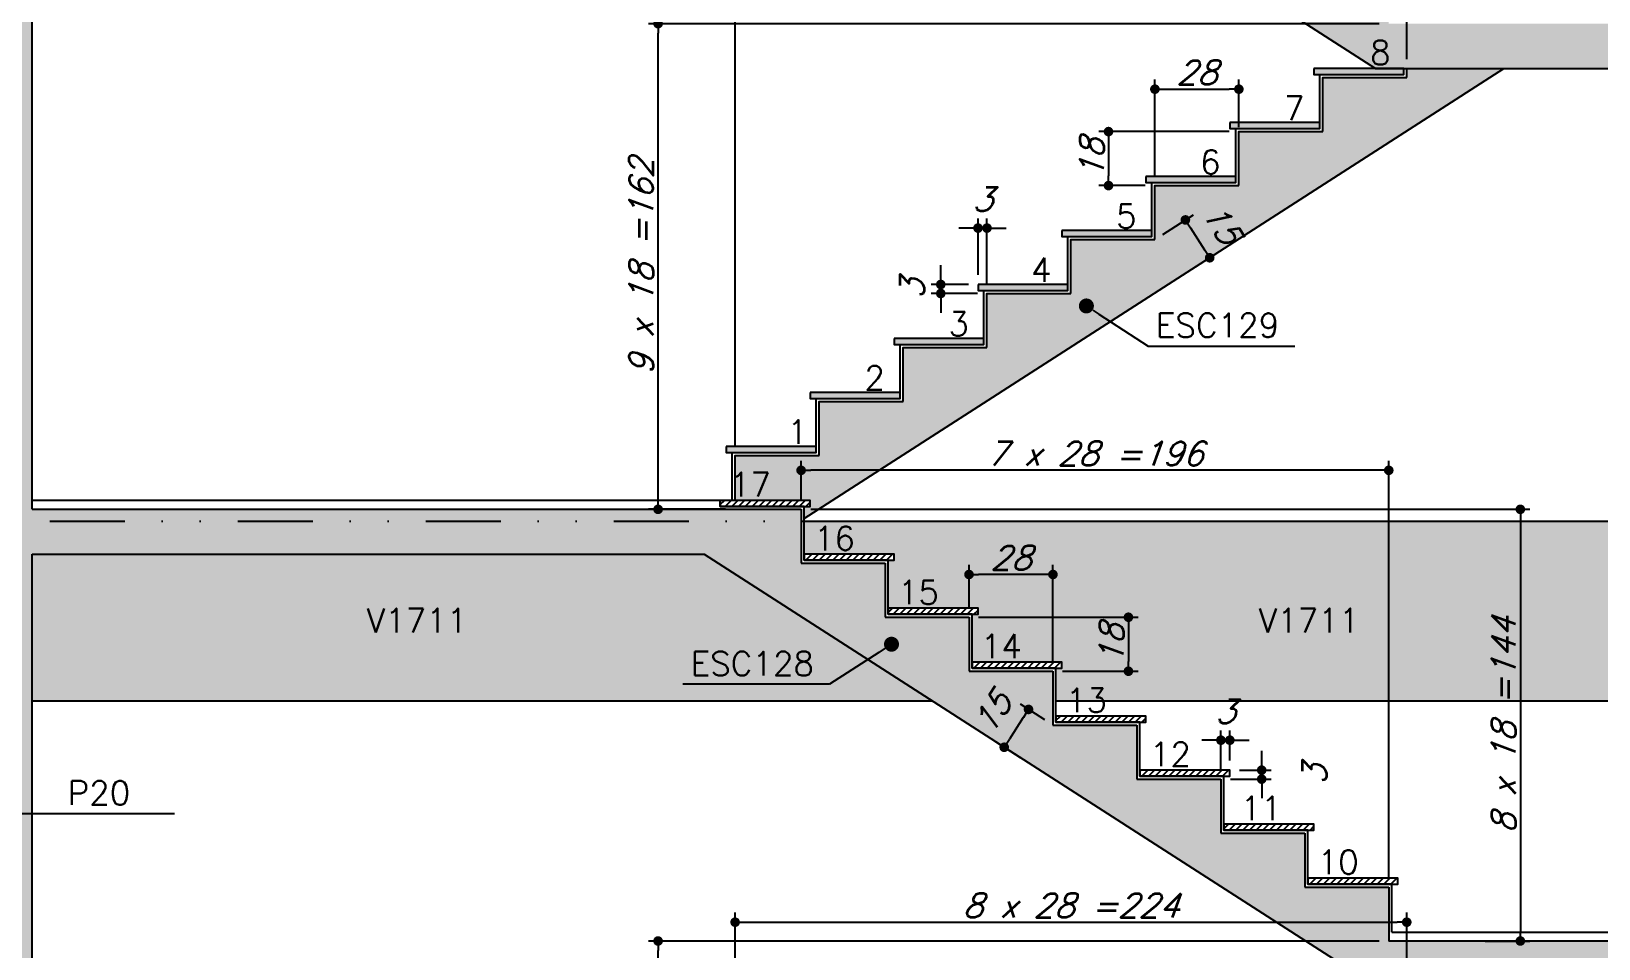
# Model space of a CAD drawing. Header units: millimetres. Extents: x -832 to 3668, y -1574 to 5296.
# Drawn here: x -410 to 112, y 4575 to 4881 of the extents above; entities that cross this region are included whole.
import ezdxf
from ezdxf import colors
from ezdxf.entities.mleader import LeaderData, LeaderLine
from ezdxf.math import Vec2, Vec3

# ---------------------------------------------------------------- set-up
doc = ezdxf.new("R2010")
doc.units = ezdxf.units.MM
doc.header["$LTSCALE"] = 50
doc.linetypes.add('DIVIDE2', pattern=[0.625, 0.25, -0.125, 0, -0.125, 0, -0.125])
for name, color, linetype in [('F-AUX-RED', 1, 'Continuous'), ('F-BOCEL CORTE', 2, 'Continuous'), ('F-BOCEL VISTA', 253, 'Continuous'), ('F-CORTE', 4, 'Continuous'), ('F-COTAS', 106, 'Continuous'), ('F-EIXOS-DET', 1, 'Continuous'), ('F-ESC CORTE', 4, 'Continuous'), ('F-ESC NOME', 2, 'Continuous'), ('F-ESC NUM', 2, 'Continuous'), ('F-ESC SOLIDO CORTE', 71, 'Continuous'), ('F-ESC VISTA', 2, 'Continuous'), ('F-REV_VISTA', 254, 'Continuous'), ('F-REVESTIMENTO', 1, 'Continuous'), ('F-SOLIDO', 71, 'Continuous'), ('F-TEXTO-YELLOW', 2, 'Continuous'), ('F-VISTA', 2, 'Continuous'), ('F-VISTA SÓLIDO', 254, 'Continuous'), ('F-VISTA SÓLIDO ESCADA', 253, 'Continuous')]:
    doc.layers.add(name, color=color, linetype=linetype)
doc.styles.add('5385-ARQ-PB-BAS-PLA-TER-TORRE-A-106-TXT$0$R60-75', font='romans.shx', dxfattribs={"height": 0.1125})
doc.styles.add('CP-TEXT-INCL', font='romans.shx', dxfattribs={"oblique": 20})
doc.styles.add('MCP', font='romans.shx')
doc.styles.add('ROMANS', font='romans.shx')
doc.styles.get("Standard").update_dxf_attribs({"font": 'arial.ttf'})
doc.dimstyles.new('CP-COTAS-50', dxfattribs={"dimscale": 0.64, "dimtxt": 12.5, "dimasz": 5, "dimexe": 5, "dimexo": 5, "dimgap": 2.5, "dimtad": 1, "dimdec": 1, "dimdsep": 46, "dimtxsty": 'CP-TEXT-INCL', "dimblk1": 'DOT', "dimblk2": 'DOT', "dimsah": 1, "dimcen": 9, "dimclrd": 256, "dimclre": 256, "dimclrt": 256, "dimadec": 0, "dimazin": 0, "dimtfac": 1, "dimtdec": 1, "dimtmove": 2, "dimatfit": 3, "dimldrblk": 'DOT', "dimfxl": 5, "dimtolj": 1, "dimarcsym": 0})
pattern_1 = [(0, (0, 0), (0, 6.985), [5.08, -1.905]), (90, (0, 0), (-6.985, 4e-16), [5.08, -1.905])]

# ---------------------------------------------------------------- blocks, each defined once
blk = doc.blocks.new('_DOT')
at = {"color": 0, "linetype": 'ByBlock'}
blk.add_line((-0.5, 0), (-1, 0), dxfattribs=at)
at = {"color": 0, "linetype": 'ByBlock', "const_width": 0.5}
blk.add_lwpolyline([(-0.25, 0, 1), (0.25, 0, 1)], format="xyb", close=True, dxfattribs=at)
blk = doc.blocks.new('BOCEL_VISTA_EST')
at = {"layer": 'F-BOCEL VISTA'}
h = blk.add_hatch(color=254, dxfattribs=at)
h.dxf.hatch_style = 1
h.paths.add_polyline_path([(-209.57, -462.94), (-209.57, -460.94), (-239.57, -460.94), (-239.57, -462.94)])
blk.add_lwpolyline([(-239.57, -460.94), (-239.57, -462.94), (-209.57, -462.94), (-209.57, -460.94), (-239.57, -460.94)], dxfattribs=at)
blk = doc.blocks.new('BOCEL_EST')
at = {"layer": 'F-BOCEL CORTE'}
h = blk.add_hatch(dxfattribs=at)
h.set_pattern_fill('ANSI31', color=2, scale=0.5)
h.paths.add_polyline_path([(13.59, -262.25), (13.59, -260.25), (-16.41, -260.25), (-16.41, -262.25)])
at = {"layer": 'F-BOCEL CORTE', "color": 2}
blk.add_lwpolyline([(-16.41, -260.25), (-16.41, -262.25), (13.59, -262.25), (13.59, -260.25), (-16.41, -260.25)], dxfattribs=at)
blk = doc.blocks.new('*D492')
at = {"layer": 'DEFPOINTS', "color": 0, "transparency": 16777216}
for p in [(-7.57, 4861.21), (-7.57, 4845.34), (-35.57, 4829.06)]:
    blk.add_point(p, dxfattribs=at)
at = {"layer": 'F-COTAS', "lineweight": -2, "transparency": 16777216}
for p, q in [((-35.57, 4832.26), (-35.57, 4864.41)), ((-7.57, 4848.54), (-7.57, 4864.41)), ((-32.37, 4861.21), (-10.77, 4861.21))]:
    blk.add_line(p, q, dxfattribs=at)
at = {"layer": 'F-COTAS', "lineweight": -2, "transparency": 16777216, "xscale": 3.2, "yscale": 3.2, "zscale": 3.2, "rotation": 180}
blk.add_blockref('_DOT', (-35.57, 4861.21), dxfattribs=at)
at = {"layer": 'F-COTAS', "lineweight": -2, "transparency": 16777216, "xscale": 3.2, "yscale": 3.2, "zscale": 3.2}
blk.add_blockref('_DOT', (-7.57, 4861.21), dxfattribs=at)
at = {"layer": 'F-COTAS', "transparency": 16777216, "insert": (-21.57, 4866.81), "char_height": 8, "attachment_point": 5, "style": 'CP-TEXT-INCL'}
blk.add_mtext('\\A1;28', dxfattribs=at)
blk = doc.blocks.new('*D493')
at = {"layer": 'DEFPOINTS', "color": 0, "transparency": 16777216}
for p in [(-7.57, 4847.06), (-51.04, 4829.06), (-35.57, 4829.06)]:
    blk.add_point(p, dxfattribs=at)
at = {"layer": 'F-COTAS', "lineweight": -2, "transparency": 16777216}
for p, q in [((-10.77, 4847.06), (-54.24, 4847.06)), ((-51.04, 4843.86), (-51.04, 4832.26)), ((-38.77, 4829.06), (-54.24, 4829.06))]:
    blk.add_line(p, q, dxfattribs=at)
at = {"layer": 'F-COTAS', "lineweight": -2, "transparency": 16777216, "xscale": 3.2, "yscale": 3.2, "zscale": 3.2}
for p, rotation in [((-51.04, 4847.06), 90), ((-51.04, 4829.06), 270)]:
    blk.add_blockref('_DOT', p, dxfattribs=dict(at, rotation=rotation))
at = {"layer": 'F-COTAS', "transparency": 16777216, "insert": (-56.64, 4838.06), "char_height": 8, "attachment_point": 5, "rotation": 90, "style": 'CP-TEXT-INCL'}
blk.add_mtext('\\A1;18', dxfattribs=at)
blk = doc.blocks.new('*D494')
at = {"layer": 'DEFPOINTS', "color": 0, "transparency": 16777216}
for p in [(-94.57, 4814.88), (-94.57, 4796.06), (-91.57, 4793.06)]:
    blk.add_point(p, dxfattribs=at)
at = {"layer": 'F-COTAS', "lineweight": -2, "transparency": 16777216}
for p, q in [((-97.77, 4814.88), (-100.97, 4814.88)), ((-94.57, 4799.26), (-94.57, 4818.08)), ((-91.57, 4814.88), (-94.57, 4814.88)), ((-91.57, 4796.26), (-91.57, 4818.08)), ((-88.37, 4814.88), (-85.17, 4814.88))]:
    blk.add_line(p, q, dxfattribs=at)
at = {"layer": 'F-COTAS', "lineweight": -2, "transparency": 16777216, "xscale": 3.2, "yscale": 3.2, "zscale": 3.2}
blk.add_blockref('_DOT', (-94.57, 4814.88), dxfattribs=at)
at = {"layer": 'F-COTAS', "lineweight": -2, "transparency": 16777216, "xscale": 3.2, "yscale": 3.2, "zscale": 3.2, "rotation": 180}
blk.add_blockref('_DOT', (-91.57, 4814.88), dxfattribs=at)
at = {"layer": 'F-COTAS', "transparency": 16777216, "insert": (-93.07, 4824.48), "char_height": 8, "attachment_point": 5, "style": 'CP-TEXT-INCL'}
blk.add_mtext('\\A1;3', dxfattribs=at)
blk = doc.blocks.new('*D495')
at = {"layer": 'DEFPOINTS', "color": 0, "transparency": 16777216}
for p in [(-106.98, 4796.06), (-94.57, 4796.06), (-91.57, 4793.06)]:
    blk.add_point(p, dxfattribs=at)
at = {"layer": 'F-COTAS', "lineweight": -2, "transparency": 16777216}
for p, q in [((-106.98, 4799.26), (-106.98, 4802.46)), ((-97.77, 4796.06), (-110.18, 4796.06)), ((-106.98, 4793.06), (-106.98, 4796.06)), ((-94.77, 4793.06), (-110.18, 4793.06)), ((-106.98, 4789.86), (-106.98, 4786.66))]:
    blk.add_line(p, q, dxfattribs=at)
at = {"layer": 'F-COTAS', "lineweight": -2, "transparency": 16777216, "xscale": 3.2, "yscale": 3.2, "zscale": 3.2}
for p, rotation in [((-106.98, 4796.06), 270), ((-106.98, 4793.06), 90)]:
    blk.add_blockref('_DOT', p, dxfattribs=dict(at, rotation=rotation))
at = {"layer": 'F-COTAS', "transparency": 16777216, "insert": (-116.58, 4794.56), "char_height": 8, "attachment_point": 5, "rotation": 90, "style": 'CP-TEXT-INCL'}
blk.add_mtext('\\A1;3', dxfattribs=at)
blk = doc.blocks.new('*D546')
at = {"layer": 'DEFPOINTS', "color": 0, "transparency": 16777216}
for p in [(-97.57, 4699.32), (-97.57, 4685.06), (-69.57, 4667.06)]:
    blk.add_point(p, dxfattribs=at)
at = {"layer": 'F-COTAS', "lineweight": -2, "transparency": 16777216}
for p, q in [((-97.57, 4688.26), (-97.57, 4702.52)), ((-69.57, 4670.26), (-69.57, 4702.52)), ((-72.77, 4699.32), (-94.37, 4699.32))]:
    blk.add_line(p, q, dxfattribs=at)
at = {"layer": 'F-COTAS', "lineweight": -2, "transparency": 16777216, "xscale": 3.2, "yscale": 3.2, "zscale": 3.2, "rotation": 180}
blk.add_blockref('_DOT', (-97.57, 4699.32), dxfattribs=at)
at = {"layer": 'F-COTAS', "lineweight": -2, "transparency": 16777216, "xscale": 3.2, "yscale": 3.2, "zscale": 3.2}
blk.add_blockref('_DOT', (-69.57, 4699.32), dxfattribs=at)
at = {"layer": 'F-COTAS', "transparency": 16777216, "insert": (-83.57, 4704.92), "char_height": 8, "attachment_point": 5, "style": 'CP-TEXT-INCL'}
blk.add_mtext('\\A1;28', dxfattribs=at)
blk = doc.blocks.new('*D547')
at = {"layer": 'DEFPOINTS', "color": 0, "transparency": 16777216}
for p in [(-97.57, 4685.06), (-69.57, 4667.06), (-44.4, 4667.06)]:
    blk.add_point(p, dxfattribs=at)
at = {"layer": 'F-COTAS', "lineweight": -2, "transparency": 16777216}
for p, q in [((-94.37, 4685.06), (-41.2, 4685.06)), ((-44.4, 4681.86), (-44.4, 4670.26)), ((-66.37, 4667.06), (-41.2, 4667.06))]:
    blk.add_line(p, q, dxfattribs=at)
at = {"layer": 'F-COTAS', "lineweight": -2, "transparency": 16777216, "xscale": 3.2, "yscale": 3.2, "zscale": 3.2}
for p, rotation in [((-44.4, 4685.06), 90), ((-44.4, 4667.06), 270)]:
    blk.add_blockref('_DOT', p, dxfattribs=dict(at, rotation=rotation))
at = {"layer": 'F-COTAS', "transparency": 16777216, "insert": (-50, 4676.06), "char_height": 8, "attachment_point": 5, "rotation": 90, "style": 'CP-TEXT-INCL'}
blk.add_mtext('\\A1;18', dxfattribs=at)
blk = doc.blocks.new('*D578')
at = {"layer": 'DEFPOINTS', "color": 0, "transparency": 16777216}
for p in [(48.43, 4583.34), (48.43, 4562.06), (-175.57, 4433.06)]:
    blk.add_point(p, dxfattribs=at)
at = {"layer": 'F-COTAS', "lineweight": -2, "transparency": 16777216}
for p, q in [((-175.57, 4436.26), (-175.57, 4586.54)), ((48.43, 4565.26), (48.43, 4586.54)), ((-172.37, 4583.34), (45.23, 4583.34))]:
    blk.add_line(p, q, dxfattribs=at)
at = {"layer": 'F-COTAS', "lineweight": -2, "transparency": 16777216, "xscale": 3.2, "yscale": 3.2, "zscale": 3.2, "rotation": 180}
blk.add_blockref('_DOT', (-175.57, 4583.34), dxfattribs=at)
at = {"layer": 'F-COTAS', "lineweight": -2, "transparency": 16777216, "xscale": 3.2, "yscale": 3.2, "zscale": 3.2}
blk.add_blockref('_DOT', (48.43, 4583.34), dxfattribs=at)
at = {"layer": 'F-COTAS', "transparency": 16777216, "insert": (-63.57, 4588.94), "char_height": 8, "attachment_point": 5, "style": 'CP-TEXT-INCL'}
blk.add_mtext('\\A1;8 x 28 =224', dxfattribs=at)
blk = doc.blocks.new('*D577')
at = {"layer": 'DEFPOINTS', "color": 0, "transparency": 16777216}
for p in [(-153.57, 4734.07), (-153.57, 4721.06), (42.43, 4595.06)]:
    blk.add_point(p, dxfattribs=at)
at = {"layer": 'F-COTAS', "lineweight": -2, "transparency": 16777216}
for p, q in [((-153.57, 4724.26), (-153.57, 4737.27)), ((42.43, 4598.26), (42.43, 4737.27)), ((39.23, 4734.07), (-150.37, 4734.07))]:
    blk.add_line(p, q, dxfattribs=at)
at = {"layer": 'F-COTAS', "lineweight": -2, "transparency": 16777216, "xscale": 3.2, "yscale": 3.2, "zscale": 3.2, "rotation": 180}
blk.add_blockref('_DOT', (-153.57, 4734.07), dxfattribs=at)
at = {"layer": 'F-COTAS', "lineweight": -2, "transparency": 16777216, "xscale": 3.2, "yscale": 3.2, "zscale": 3.2}
blk.add_blockref('_DOT', (42.43, 4734.07), dxfattribs=at)
at = {"layer": 'F-COTAS', "transparency": 16777216, "insert": (-55.57, 4739.67), "char_height": 8, "attachment_point": 5, "style": 'CP-TEXT-INCL'}
blk.add_mtext('\\A1;7 x 28 =196', dxfattribs=at)
blk = doc.blocks.new('*D580')
at = {"layer": 'DEFPOINTS', "color": 0, "transparency": 16777216}
for p in [(48.43, 4889.34), (48.43, 4868.06), (-175.57, 4739.06)]:
    blk.add_point(p, dxfattribs=at)
at = {"layer": 'F-COTAS', "lineweight": -2, "transparency": 16777216}
for p, q in [((-175.57, 4742.26), (-175.57, 4892.54)), ((-172.37, 4889.34), (45.23, 4889.34)), ((48.43, 4871.26), (48.43, 4892.54))]:
    blk.add_line(p, q, dxfattribs=at)
at = {"layer": 'F-COTAS', "lineweight": -2, "transparency": 16777216, "xscale": 3.2, "yscale": 3.2, "zscale": 3.2, "rotation": 180}
blk.add_blockref('_DOT', (-175.57, 4889.34), dxfattribs=at)
at = {"layer": 'F-COTAS', "lineweight": -2, "transparency": 16777216, "xscale": 3.2, "yscale": 3.2, "zscale": 3.2}
blk.add_blockref('_DOT', (48.43, 4889.34), dxfattribs=at)
at = {"layer": 'F-COTAS', "transparency": 16777216, "insert": (-63.57, 4894.94), "char_height": 8, "attachment_point": 5, "style": 'CP-TEXT-INCL'}
blk.add_mtext('\\A1;8 x 28 =224', dxfattribs=at)
blk = doc.blocks.new('*D583')
at = {"layer": 'DEFPOINTS', "color": 0, "transparency": 16777216}
for p in [(-10.57, 4644.05), (-10.57, 4634.06), (-13.57, 4631.06)]:
    blk.add_point(p, dxfattribs=at)
at = {"layer": 'F-COTAS', "lineweight": -2, "transparency": 16777216}
for p, q in [((-13.57, 4634.26), (-13.57, 4647.25)), ((-10.57, 4637.26), (-10.57, 4647.25)), ((-16.77, 4644.05), (-19.97, 4644.05)), ((-13.57, 4644.05), (-10.57, 4644.05)), ((-7.37, 4644.05), (-4.17, 4644.05))]:
    blk.add_line(p, q, dxfattribs=at)
at = {"layer": 'F-COTAS', "lineweight": -2, "transparency": 16777216, "xscale": 3.2, "yscale": 3.2, "zscale": 3.2}
blk.add_blockref('_DOT', (-13.57, 4644.05), dxfattribs=at)
at = {"layer": 'F-COTAS', "lineweight": -2, "transparency": 16777216, "xscale": 3.2, "yscale": 3.2, "zscale": 3.2, "rotation": 180}
blk.add_blockref('_DOT', (-10.57, 4644.05), dxfattribs=at)
at = {"layer": 'F-COTAS', "transparency": 16777216, "insert": (-12.07, 4653.65), "char_height": 8, "attachment_point": 5, "style": 'CP-TEXT-INCL'}
blk.add_mtext('\\A1;3', dxfattribs=at)
blk = doc.blocks.new('*D584')
at = {"layer": 'DEFPOINTS', "color": 0, "transparency": 16777216}
for p in [(-10.57, 4634.06), (0.04, 4634.06), (-13.57, 4631.06)]:
    blk.add_point(p, dxfattribs=at)
at = {"layer": 'F-COTAS', "lineweight": -2, "transparency": 16777216}
for p, q in [((0.04, 4637.26), (0.04, 4640.46)), ((-7.37, 4634.06), (3.24, 4634.06)), ((0.04, 4631.06), (0.04, 4634.06)), ((-10.37, 4631.06), (3.24, 4631.06)), ((0.04, 4627.86), (0.04, 4624.66))]:
    blk.add_line(p, q, dxfattribs=at)
at = {"layer": 'F-COTAS', "lineweight": -2, "transparency": 16777216, "xscale": 3.2, "yscale": 3.2, "zscale": 3.2}
for p, rotation in [((0.04, 4634.06), 270), ((0.04, 4631.06), 90)]:
    blk.add_blockref('_DOT', p, dxfattribs=dict(at, rotation=rotation))
at = {"layer": 'F-COTAS', "transparency": 16777216, "insert": (17.64, 4632.56), "char_height": 8, "attachment_point": 5, "rotation": 90, "style": 'CP-TEXT-INCL'}
blk.add_mtext('\\A1;3', dxfattribs=at)
blk = doc.blocks.new('*D613')
at = {"layer": 'DEFPOINTS', "color": 0, "transparency": 16777216}
for p in [(-201.27, 4577.06), (42.43, 4577.06), (-175.57, 4415.06)]:
    blk.add_point(p, dxfattribs=at)
at = {"layer": 'F-COTAS', "lineweight": -2, "transparency": 16777216}
for p, q in [((39.23, 4577.06), (-204.47, 4577.06)), ((-201.27, 4418.26), (-201.27, 4573.86)), ((-178.77, 4415.06), (-204.47, 4415.06))]:
    blk.add_line(p, q, dxfattribs=at)
at = {"layer": 'F-COTAS', "lineweight": -2, "transparency": 16777216, "xscale": 3.2, "yscale": 3.2, "zscale": 3.2}
for p, rotation in [((-201.27, 4577.06), 90), ((-201.27, 4415.06), 270)]:
    blk.add_blockref('_DOT', p, dxfattribs=dict(at, rotation=rotation))
at = {"layer": 'F-COTAS', "transparency": 16777216, "insert": (-206.87, 4496.06), "char_height": 8, "attachment_point": 5, "rotation": 90, "style": 'CP-TEXT-INCL'}
blk.add_mtext('\\A1;9 x 18 =162', dxfattribs=at)
blk = doc.blocks.new('*D614')
at = {"layer": 'DEFPOINTS', "color": 0, "transparency": 16777216}
for p in [(-153.57, 4721.06), (71.39, 4577.06), (86.32, 4577.06)]:
    blk.add_point(p, dxfattribs=at)
at = {"layer": 'F-COTAS', "lineweight": -2, "transparency": 16777216}
for p, q in [((-150.37, 4721.06), (89.52, 4721.06)), ((86.32, 4717.86), (86.32, 4580.26)), ((74.59, 4577.06), (89.52, 4577.06))]:
    blk.add_line(p, q, dxfattribs=at)
at = {"layer": 'F-COTAS', "lineweight": -2, "transparency": 16777216, "xscale": 3.2, "yscale": 3.2, "zscale": 3.2}
for p, rotation in [((86.32, 4721.06), 90), ((86.32, 4577.06), 270)]:
    blk.add_blockref('_DOT', p, dxfattribs=dict(at, rotation=rotation))
at = {"layer": 'F-COTAS', "transparency": 16777216, "insert": (80.72, 4649.06), "char_height": 8, "attachment_point": 5, "rotation": 90, "style": 'CP-TEXT-INCL'}
blk.add_mtext('\\A1;8 x 18 =144', dxfattribs=at)
blk = doc.blocks.new('*D615')
at = {"layer": 'DEFPOINTS', "color": 0, "transparency": 16777216}
for p in [(-201.27, 4883.06), (42.43, 4883.06), (-175.57, 4721.06)]:
    blk.add_point(p, dxfattribs=at)
at = {"layer": 'F-COTAS', "lineweight": -2, "transparency": 16777216}
for p, q in [((39.23, 4883.06), (-204.47, 4883.06)), ((-201.27, 4724.26), (-201.27, 4879.86)), ((-178.77, 4721.06), (-204.47, 4721.06))]:
    blk.add_line(p, q, dxfattribs=at)
at = {"layer": 'F-COTAS', "lineweight": -2, "transparency": 16777216, "xscale": 3.2, "yscale": 3.2, "zscale": 3.2}
for p, rotation in [((-201.27, 4883.06), 90), ((-201.27, 4721.06), 270)]:
    blk.add_blockref('_DOT', p, dxfattribs=dict(at, rotation=rotation))
at = {"layer": 'F-COTAS', "transparency": 16777216, "insert": (-206.87, 4802.06), "char_height": 8, "attachment_point": 5, "rotation": 90, "style": 'CP-TEXT-INCL'}
blk.add_mtext('\\A1;9 x 18 =162', dxfattribs=at)
blk = doc.blocks.new('*D659')
at = {"layer": 'DEFPOINTS', "color": 0, "transparency": 16777216}
for p in [(-69.57, 4649.06), (-85.83, 4641.69), (-77.67, 4636.45)]:
    blk.add_point(p, dxfattribs=at)
at = {"layer": 'F-COTAS', "lineweight": -2, "transparency": 16777216}
for p, q in [((-72.26, 4650.79), (-80.42, 4656.04)), ((-79.46, 4651.62), (-84.1, 4644.39)), ((-80.37, 4638.18), (-88.52, 4643.43))]:
    blk.add_line(p, q, dxfattribs=at)
at = {"layer": 'F-COTAS', "lineweight": -2, "transparency": 16777216, "xscale": 3.2, "yscale": 3.2, "zscale": 3.2}
for p, rotation in [((-77.72, 4654.31), 57.26229061808871), ((-85.83, 4641.69), 237.2622906180887)]:
    blk.add_blockref('_DOT', p, dxfattribs=dict(at, rotation=rotation))
at = {"layer": 'F-COTAS', "transparency": 16777216, "insert": (-89.85, 4653.19), "char_height": 8, "attachment_point": 5, "rotation": 57.2623, "style": 'CP-TEXT-INCL'}
blk.add_mtext('\\A1;15', dxfattribs=at)
blk = doc.blocks.new('*D660')
at = {"layer": 'DEFPOINTS', "color": 0, "transparency": 16777216}
for p in [(-35.57, 4811.06), (-17.29, 4804.98), (-27.45, 4798.44)]:
    blk.add_point(p, dxfattribs=at)
at = {"layer": 'F-COTAS', "lineweight": -2, "transparency": 16777216}
for p, q in [((-32.87, 4812.79), (-22.71, 4819.33)), ((-23.67, 4814.91), (-19.02, 4807.67)), ((-24.76, 4800.17), (-14.6, 4806.71))]:
    blk.add_line(p, q, dxfattribs=at)
at = {"layer": 'F-COTAS', "lineweight": -2, "transparency": 16777216, "xscale": 3.2, "yscale": 3.2, "zscale": 3.2}
for p, rotation in [((-25.4, 4817.6), 122.7352262721063), ((-17.29, 4804.98), 302.7352262721063)]:
    blk.add_blockref('_DOT', p, dxfattribs=dict(at, rotation=rotation))
at = {"layer": 'F-COTAS', "transparency": 16777216, "insert": (-13.27, 4816.48), "char_height": 8, "attachment_point": 5, "rotation": 302.7352, "style": 'CP-TEXT-INCL'}
blk.add_mtext('\\A1;15', dxfattribs=at)

msp = doc.modelspace()

# ---------------------------------------------------------------- hatches: boundary and pattern name
h = msp.add_hatch()
h.set_pattern_fill('ANGLE', color=256)
h.set_pattern_definition(pattern_1)
h.paths.add_polyline_path([(14.53, 4867.56), (31.48, 4867.56), (31.48, 4879.56), (14.53, 4879.56)], flags=9)
h = msp.add_hatch()
h.set_pattern_fill('ANGLE', color=256)
h.set_pattern_definition(pattern_1)
h.paths.add_polyline_path([(-1.57, 4849.56), (15.38, 4849.56), (15.38, 4861.56), (-1.57, 4861.56)], flags=9)
h = msp.add_hatch()
h.set_pattern_fill('ANGLE', color=256)
h.set_pattern_definition(pattern_1)
h.paths.add_polyline_path([(-29.57, 4831.56), (-12.62, 4831.56), (-12.62, 4843.56), (-29.57, 4843.56)], flags=9)
h = msp.add_hatch()
h.set_pattern_fill('ANGLE', color=256)
h.set_pattern_definition(pattern_1)
h.paths.add_polyline_path([(-57.57, 4813.56), (-40.62, 4813.56), (-40.62, 4825.56), (-57.57, 4825.56)], flags=9)
h = msp.add_hatch()
h.set_pattern_fill('ANGLE', color=256)
h.set_pattern_definition(pattern_1)
h.paths.add_polyline_path([(-85.95, 4795.56), (-68.62, 4795.56), (-68.62, 4807.56), (-85.95, 4807.56)], flags=9)
h = msp.add_hatch()
h.set_pattern_fill('ANGLE', color=256)
h.set_pattern_definition(pattern_1)
h.paths.add_polyline_path([(-23.56, 4781.86), (30.96, 4781.86), (30.96, 4796.86), (-23.56, 4796.86)], flags=9)
h = msp.add_hatch()
h.set_pattern_fill('ANGLE', color=256)
h.set_pattern_definition(pattern_1)
h.paths.add_polyline_path([(-113.57, 4777.56), (-96.62, 4777.56), (-96.62, 4789.56), (-113.57, 4789.56)], flags=9)
h = msp.add_hatch()
h.set_pattern_fill('ANGLE', color=256)
h.set_pattern_definition(pattern_1)
h.paths.add_polyline_path([(-141.57, 4759.56), (-124.62, 4759.56), (-124.62, 4771.56), (-141.57, 4771.56)], flags=9)
h = msp.add_hatch()
h.set_pattern_fill('ANGLE', color=256)
h.set_pattern_definition(pattern_1)
h.paths.add_polyline_path([(-167.28, 4741.56), (-152.62, 4741.56), (-152.62, 4753.56), (-167.28, 4753.56)], flags=9)
h = msp.add_hatch()
h.set_pattern_fill('ANGLE', color=256)
h.set_pattern_definition(pattern_1)
h.paths.add_polyline_path([(-209.04, 4723.56), (-193.24, 4723.56), (-193.24, 4735.56), (-209.04, 4735.56)], flags=9)
h = msp.add_hatch()
h.set_pattern_fill('ANGLE', color=256)
h.set_pattern_definition(pattern_1)
h.paths.add_polyline_path([(-137.18, 4705.94), (-121.37, 4705.94), (-121.37, 4717.94), (-137.18, 4717.94)], flags=9)
h = msp.add_hatch()
h.set_pattern_fill('ANGLE', color=256)
h.set_pattern_definition(pattern_1)
h.paths.add_polyline_path([(-109.18, 4687.94), (-93.37, 4687.94), (-93.37, 4699.94), (-109.18, 4699.94)], flags=9)
h = msp.add_hatch()
h.set_pattern_fill('ANGLE', color=256)
h.set_pattern_definition(pattern_1)
h.paths.add_polyline_path([(-300.09, 4678.01), (-262.57, 4678.01), (-262.57, 4690.01), (-300.09, 4690.01)], flags=9)
h = msp.add_hatch()
h.set_pattern_fill('ANGLE', color=256)
h.set_pattern_definition(pattern_1)
h.paths.add_polyline_path([(38.14, 4678.01), (75.66, 4678.01), (75.66, 4690.01), (38.14, 4690.01)], flags=9)
h = msp.add_hatch()
h.set_pattern_fill('ANGLE', color=256)
h.set_pattern_definition(pattern_1)
h.paths.add_polyline_path([(-81.56, 4669.94), (-65.37, 4669.94), (-65.37, 4681.94), (-81.56, 4681.94)], flags=9)
h = msp.add_hatch()
h.set_pattern_fill('ANGLE', color=256)
h.set_pattern_definition(pattern_1)
h.paths.add_polyline_path([(-53.18, 4651.94), (-37.37, 4651.94), (-37.37, 4663.94), (-53.18, 4663.94)], flags=9)
h = msp.add_hatch()
h.set_pattern_fill('ANGLE', color=256)
h.set_pattern_definition(pattern_1)
h.paths.add_polyline_path([(-25.18, 4633.94), (-9.37, 4633.94), (-9.37, 4645.94), (-25.18, 4645.94)], flags=9)
h = msp.add_hatch()
h.set_pattern_fill('ANGLE', color=256)
h.set_pattern_definition(pattern_1)
h.paths.add_polyline_path([(-398.68, 4620.47), (-374.11, 4620.47), (-374.11, 4632.47), (-398.68, 4632.47)], flags=9)
h = msp.add_hatch()
h.set_pattern_fill('ANGLE', color=256)
h.set_pattern_definition(pattern_1)
h.paths.add_polyline_path([(-137.14, 4621.02), (-83.09, 4621.02), (-83.09, 4636.02), (-137.14, 4636.02)], flags=9)
h = msp.add_hatch()
h.set_pattern_fill('ANGLE', color=256)
h.set_pattern_definition(pattern_1)
h.paths.add_polyline_path([(5.11, 4615.94), (18.63, 4615.94), (18.63, 4627.94), (5.11, 4627.94)], flags=9)
h = msp.add_hatch()
h.set_pattern_fill('ANGLE', color=256)
h.set_pattern_definition(pattern_1)
h.paths.add_polyline_path([(30.82, 4597.94), (46.63, 4597.94), (46.63, 4609.94), (30.82, 4609.94)], flags=9)
h = msp.add_hatch()
h.set_pattern_fill('ANGLE', color=256)
h.set_pattern_definition(pattern_1)
h.paths.add_polyline_path([(59.56, 4579.94), (76.13, 4579.94), (76.13, 4591.94), (59.56, 4591.94)], flags=9)
at = {"layer": 'F-ESC SOLIDO CORTE'}
h = msp.add_hatch(color=256, dxfattribs=at)
h.dxf.hatch_style = 1
h.paths.add_polyline_path([(-153.57, 5027.06), (-410.07, 5027.06), (-410.07, 5012.06), (-185.95, 5012.06), (38.03, 4868.06), (166.93, 4868.06), (166.93, 4883.06), (42.43, 4883.06), (42.43, 4901.06), (14.43, 4901.06), (14.43, 4919.06), (-13.57, 4919.06), (-13.57, 4937.06), (-41.57, 4937.06), (-41.57, 4955.06), (-69.57, 4955.06), (-69.57, 4973.06), (-97.57, 4973.06), (-97.57, 4991.06), (-125.57, 4991.06), (-125.57, 5009.06), (-153.57, 5009.06)])
h = msp.add_hatch(color=256, dxfattribs=at)
h.dxf.hatch_style = 1
h.paths.add_polyline_path([(-153.57, 4721.06), (-410.07, 4721.06), (-410.07, 4706.06), (-185.95, 4706.06), (38.03, 4562.06), (166.93, 4562.06), (166.93, 4577.06), (42.43, 4577.06), (42.43, 4595.06), (14.43, 4595.06), (14.43, 4613.06), (-13.57, 4613.06), (-13.57, 4631.06), (-41.57, 4631.06), (-41.57, 4649.06), (-69.57, 4649.06), (-69.57, 4667.06), (-97.57, 4667.06), (-97.57, 4685.06), (-125.57, 4685.06), (-125.57, 4703.06), (-153.57, 4703.06)])
at = {"layer": 'F-SOLIDO'}
h = msp.add_hatch(color=256, dxfattribs=at)
h.dxf.hatch_style = 1
h.paths.add_polyline_path([(-410.07, 5143.06), (-429.07, 5143.06), (-429.07, 4319.99), (-410.07, 4319.99)])
at = {"layer": 'F-VISTA SÓLIDO'}
h = msp.add_hatch(color=256, dxfattribs=at)
h.dxf.hatch_style = 1
h.paths.add_polyline_path([(-429.07, 4717.06), (-478.03, 4717.06), (-478.03, 4657.06), (-429.07, 4657.06)])
h.paths.add_polyline_path([(-185.95, 4706.06), (-410.07, 4706.06), (-410.07, 4657.06), (-109.73, 4657.06)])
h.paths.add_polyline_path([(166.93, 4717.06), (-152.57, 4717.06), (-152.57, 4706.06), (-122.57, 4706.06), (-122.57, 4704.06), (-124.57, 4704.06), (-124.57, 4688.06), (-94.57, 4688.06), (-94.57, 4686.06), (-96.57, 4686.06), (-96.57, 4670.06), (-66.57, 4670.06), (-66.57, 4668.06), (-68.57, 4668.06), (-68.57, 4657.06), (166.93, 4657.06)])
h.paths.add_polyline_path([(248.16, 4705.06), (185.93, 4705.06), (185.93, 4657.06), (248.16, 4657.06)])
at = {"layer": 'F-VISTA SÓLIDO ESCADA'}
h = msp.add_hatch(color=256, dxfattribs=at)
h.dxf.hatch_style = 1
h.paths.add_polyline_path([(80.84, 4868.06), (48.43, 4868.06), (48.43, 4865.06), (20.43, 4865.06), (20.43, 4847.06), (-7.57, 4847.06), (-7.57, 4829.06), (-35.57, 4829.06), (-35.57, 4811.06), (-63.57, 4811.06), (-63.57, 4793.06), (-91.57, 4793.06), (-91.57, 4775.06), (-119.57, 4775.06), (-119.57, 4757.06), (-147.57, 4757.06), (-147.57, 4739.06), (-175.57, 4739.06), (-175.57, 4724.06), (-150.57, 4724.06), (-150.57, 4722.06), (-152.57, 4722.06), (-152.57, 4718.02)])

# ---------------------------------------------------------------- linework, layer by layer
at = {"layer": 'F-CORTE'}
for p, q in [((-410.07, 4721.06), (-410.07, 5012.06)), ((-410.07, 4415.06), (-410.07, 4706.06))]:
    msp.add_line(p, q, dxfattribs=at)
at = {"layer": 'F-EIXOS-DET', "color": 252, "linetype": 'DIVIDE2', "ltscale": 2}
msp.add_lwpolyline([(-466.84, 4717.06), (248.16, 4717.06)], dxfattribs=at)
at = {"layer": 'F-ESC CORTE'}
for p, q in [((-153.57, 4721.06), (-153.57, 4703.06)), ((-125.57, 4703.06), (-125.57, 4685.06)), ((-97.57, 4685.06), (-97.57, 4667.06)), ((-69.57, 4667.06), (-69.57, 4649.06)), ((-41.57, 4649.06), (-41.57, 4631.06)), ((-13.57, 4631.06), (-13.57, 4613.06)), ((14.43, 4613.06), (14.43, 4595.06)), ((42.43, 4595.06), (42.43, 4577.06))]:
    msp.add_line(p, q, dxfattribs=at)
for points in [[(-410.07, 5012.06), (-185.95, 5012.06), (38.03, 4868.06), (166.93, 4868.06)], [(-410.07, 4721.06), (-153.57, 4721.06)], [(-410.07, 4706.06), (-185.95, 4706.06), (38.03, 4562.06), (166.93, 4562.06)], [(-153.57, 4703.06), (-125.57, 4703.06)], [(-125.57, 4685.06), (-97.57, 4685.06)], [(-97.57, 4667.06), (-69.57, 4667.06)], [(-69.57, 4649.06), (-41.57, 4649.06)], [(-41.57, 4631.06), (-13.57, 4631.06)], [(-13.57, 4613.06), (14.43, 4613.06)], [(14.43, 4595.06), (42.43, 4595.06)], [(166.93, 4577.06), (42.43, 4577.06)]]:
    msp.add_lwpolyline(points, dxfattribs=at)
at = {"layer": 'F-ESC VISTA'}
for points in [[(-152.57, 4718.02), (80.84, 4868.06)], [(48.43, 4865.06), (48.43, 4868.06)], [(20.43, 4847.06), (20.43, 4865.06), (48.43, 4865.06)], [(-7.57, 4829.06), (-7.57, 4847.06), (20.43, 4847.06)], [(-35.57, 4811.06), (-35.57, 4829.06), (-7.57, 4829.06)], [(-63.57, 4793.06), (-63.57, 4811.06), (-35.57, 4811.06)], [(-91.57, 4775.06), (-91.57, 4793.06), (-63.57, 4793.06)], [(-119.57, 4757.06), (-119.57, 4775.06), (-91.57, 4775.06)], [(-147.57, 4739.06), (-147.57, 4757.06), (-119.57, 4757.06)], [(-175.57, 4724.06), (-175.57, 4724.06), (-175.57, 4739.06), (-147.57, 4739.06)]]:
    msp.add_lwpolyline(points, dxfattribs=at)
at = {"layer": 'F-REV_VISTA'}
for points in [[(47.43, 4866.06), (47.43, 4868.06)], [(19.43, 4848.06), (19.43, 4866.06), (47.43, 4866.06)], [(-8.57, 4830.06), (-8.57, 4848.06), (19.43, 4848.06)], [(-36.57, 4812.06), (-36.57, 4830.06), (-8.57, 4830.06)], [(-64.57, 4794.06), (-64.57, 4812.06), (-36.57, 4812.06)], [(-92.57, 4776.06), (-92.57, 4794.06), (-64.57, 4794.06)], [(-120.57, 4758.06), (-120.57, 4776.06), (-92.57, 4776.06)], [(-148.57, 4740.06), (-148.57, 4758.06), (-120.57, 4758.06)], [(-176.57, 4724.06), (-176.57, 4740.06), (-148.57, 4740.06)]]:
    msp.add_lwpolyline(points, dxfattribs=at)
at = {"layer": 'F-REVESTIMENTO'}
msp.add_line((43.43, 4580.06), (166.93, 4580.06), dxfattribs=at)
for points in [[(-152.57, 4722.06), (-180.57, 4722.06), (-180.57, 4724.06), (-410.07, 4724.06)], [(43.43, 4580.06), (43.43, 4596.06), (15.43, 4596.06), (15.43, 4614.06), (-12.57, 4614.06), (-12.57, 4632.06), (-40.57, 4632.06), (-40.57, 4650.06), (-68.57, 4650.06), (-68.57, 4668.06), (-96.57, 4668.06), (-96.57, 4686.06), (-124.57, 4686.06), (-124.57, 4704.06), (-152.57, 4704.06), (-152.57, 4722.06)]]:
    msp.add_lwpolyline(points, dxfattribs=at)
at = {"layer": 'F-VISTA'}
for p, q in [((-109.73, 4657.06), (-410.07, 4657.06)), ((166.93, 4657.06), (-68.57, 4657.06))]:
    msp.add_line(p, q, dxfattribs=at)
msp.add_lwpolyline([(-152.57, 4717.06), (166.93, 4717.06)], dxfattribs=at)

# ---------------------------------------------------------------- block references
at = {"layer": 'F-BOCEL CORTE'}
for p in [(-164.15, 4984.31), (-136.15, 4966.31), (-108.15, 4948.31), (-80.15, 4930.31), (-52.15, 4912.31), (-24.15, 4894.31), (3.85, 4876.31), (31.85, 4858.31)]:
    msp.add_blockref('BOCEL_EST', p, dxfattribs=at)
at = {"layer": 'F-BOCEL VISTA'}
for p in [(257, 5329), (229, 5311), (201, 5293), (173, 5275), (145, 5257), (117, 5239), (89, 5221), (61, 5203)]:
    msp.add_blockref('BOCEL_VISTA_EST', p, dxfattribs=at)

# ---------------------------------------------------------------- texts
at = {"layer": 'F-ESC NOME', "style": 'ROMANS'}
for s, p in [('ESC129', (-35.25, 4778.45)), ('ESC128', (-190.4, 4665.61))]:
    msp.add_text(s, height=8, dxfattribs=at).set_placement(p)
at = {"layer": 'F-ESC NUM', "style": '5385-ARQ-PB-BAS-PLA-TER-TORRE-A-106-TXT$0$R60-75'}
for s, p in [('8', (36.19, 4869.41)), ('7', (7.51, 4850.9)), ('6', (-20.49, 4832.9)), ('5', (-48.49, 4814.9)), ('4', (-76.87, 4796.9)), ('3', (-104.49, 4778.9)), ('2', (-132.49, 4760.9)), ('1', (-158.2, 4742.9)), ('17', (-177.31, 4725.37)), ('16', (-149.29, 4707.37)), ('15', (-121.29, 4689.37)), ('14', (-93.67, 4671.37)), ('13', (-65.29, 4653.37)), ('12', (-37.29, 4635.37)), ('11', (-7.01, 4617.37)), ('10', (18.71, 4599.37))]:
    msp.add_text(s, height=8, dxfattribs=at).set_placement(p)
at = {"layer": 'F-TEXTO-YELLOW', "style": 'MCP'}
for s, p in [('V1711', (-298.47, 4680.01)), ('V1711', (-0.94, 4680.01)), ('P20', (-398.2, 4622.47))]:
    msp.add_text(s, height=8, dxfattribs=at).set_placement(p)

# ---------------------------------------------------------------- dimensions: what is measured, and where the dimension line sits
at = {"layer": 'F-COTAS'}
for base, p1, p2, text, picture, middle in [((48.43, 4889.34), (-175.57, 4739.06), (48.43, 4868.06), '8 x 28 =<>', '*D580', (-63.57, 4894.94)), ((-153.57, 4734.07), (42.43, 4595.06), (-153.57, 4721.06), '7 x 28 =<>', '*D577', (-55.57, 4739.67)), ((48.43, 4583.34), (-175.57, 4433.06), (48.43, 4562.06), '8 x 28 =<>', '*D578', (-63.57, 4588.94))]:
    dim = msp.add_linear_dim(base=base, p1=p1, p2=p2, text=text, dimstyle='CP-COTAS-50', dxfattribs=at)
    dim.commit()
    dim.dimension.update_dxf_attribs({"geometry": picture, "text_midpoint": middle})
for base, p1, p2, text, picture, middle in [((-201.27, 4883.06), (-175.57, 4721.06), (42.43, 4883.06), '9 x 18 =<>', '*D615', (-206.87, 4802.06)), ((86.32, 4577.06), (-153.57, 4721.06), (71.39, 4577.06), '8 x 18 =<>', '*D614', (80.72, 4649.06)), ((-201.27, 4577.06), (-175.57, 4415.06), (42.43, 4577.06), '9 x 18 =<>', '*D613', (-206.87, 4496.06))]:
    dim = msp.add_linear_dim(base=base, p1=p1, p2=p2, angle=90, text=text, dimstyle='CP-COTAS-50', dxfattribs=at)
    dim.commit()
    dim.dimension.update_dxf_attribs({"geometry": picture, "text_midpoint": middle})
for base, p1, p2, picture, middle in [((-7.57, 4861.21), (-35.57, 4829.06), (-7.57, 4845.34), '*D492', (-21.57, 4866.81)), ((-94.57, 4814.88), (-91.57, 4793.06), (-94.57, 4796.06), '*D494', (-93.07, 4824.48)), ((-97.57, 4699.32), (-69.57, 4667.06), (-97.57, 4685.06), '*D546', (-83.57, 4704.92)), ((-10.57, 4644.05), (-13.57, 4631.06), (-10.57, 4634.06), '*D583', (-12.07, 4653.65))]:
    dim = msp.add_linear_dim(base=base, p1=p1, p2=p2, dimstyle='CP-COTAS-50', dxfattribs=at)
    dim.commit()
    dim.dimension.update_dxf_attribs({"geometry": picture, "text_midpoint": middle})
for base, p1, p2, picture, middle in [((-51.04, 4829.06), (-7.57, 4847.06), (-35.57, 4829.06), '*D493', (-56.64, 4838.06)), ((-106.98, 4796.06), (-91.57, 4793.06), (-94.57, 4796.06), '*D495', (-116.58, 4794.56)), ((-44.4, 4667.06), (-97.57, 4685.06), (-69.57, 4667.06), '*D547', (-50, 4676.06)), ((0.04, 4634.06), (-13.57, 4631.06), (-10.57, 4634.06), '*D584', (17.64, 4632.56))]:
    dim = msp.add_linear_dim(base=base, p1=p1, p2=p2, angle=90, dimstyle='CP-COTAS-50', dxfattribs=at)
    dim.commit()
    dim.dimension.update_dxf_attribs({"geometry": picture, "text_midpoint": middle})
for p1, p2, distance, picture, middle in [((-35.57, 4811.06), (-27.45, 4798.44), 12.09, '*D660', (-13.27, 4816.48)), ((-69.57, 4649.06), (-77.67, 4636.45), -9.7, '*D659', (-89.85, 4653.19))]:
    dim = msp.add_aligned_dim(p1=p1, p2=p2, distance=distance, dimstyle='CP-COTAS-50', dxfattribs=at)
    dim.commit()
    dim.dimension.update_dxf_attribs({"geometry": picture, "text_midpoint": middle})

# ---------------------------------------------------------------- leaders
at = {"layer": 'F-AUX-RED'}
ml = msp.add_multileader_mtext('Standard', dxfattribs=at)
ml.set_content('', color=256)
ml.set_leader_properties()
ml.set_arrow_properties(name='DOT')
ml.build(insert=Vec2(0, 0))
ml.multileader.update_dxf_attribs({"text_right_attachment_type": 6, "dogleg_length": 0.36, "arrow_head_size": 5})
ctx = ml.context
ctx.base_point, ctx.char_height, ctx.arrow_head_size, ctx.landing_gap_size, ctx.plane_origin = Vec3(11.07, 4775.54), 0.18, 5, 0.09, Vec3(-58.42, 4793.54)
ctx.right_attachment = 6
notes = []
notes.append((ctx, [(0, (1, 1, 0), (-37.77, 4775.54), (1, 0), 48.84, [(0, [(-58.42, 4788.9)], 0, [])])]))
ctx.mtext.insert, ctx.mtext.flow_direction = Vec3(11.16, 4775.63), 5
ml = msp.add_multileader_mtext('Standard', dxfattribs=at)
ml.set_content('', color=256)
ml.set_leader_properties()
ml.set_arrow_properties(name='DOT')
ml.build(insert=Vec2(0, 0))
ml.multileader.update_dxf_attribs({"text_right_attachment_type": 6, "dogleg_length": 0.36, "arrow_head_size": 5})
ctx = ml.context
ctx.base_point, ctx.char_height, ctx.arrow_head_size, ctx.landing_gap_size, ctx.plane_origin = Vec3(-193.08, 4662.79), 0.18, 5, 0.09, Vec3(-179.42, 4680.7)
ctx.right_attachment, ctx.text_align_type = 6, 2
notes.append((ctx, [(0, (1, 1, 0), (-144.06, 4662.7), (-1, 0), 48.84, [(0, [(-123.42, 4676.06)], 0, [])])]))
ctx.mtext.insert, ctx.mtext.alignment, ctx.mtext.flow_direction = Vec3(-192.99, 4662.88), 3, 5
ml = msp.add_multileader_mtext('Standard', dxfattribs=at)
ml.set_content('', color=256)
ml.set_leader_properties()
ml.set_arrow_properties(name='DOT')
ml.build(insert=Vec2(0, 0))
ml.multileader.update_dxf_attribs({"text_right_attachment_type": 6, "dogleg_length": 0.36, "arrow_head_size": 5})
ctx = ml.context
ctx.base_point, ctx.char_height, ctx.arrow_head_size, ctx.landing_gap_size, ctx.plane_origin = Vec3(-362.58, 4619.56), 0.18, 5, 0.09, Vec3(-416.72, 4637.56)
ctx.right_attachment = 6
notes.append((ctx, [(0, (1, 1, 0), (-396.07, 4619.56), (1, 0), 33.49, [(0, [(-416.72, 4619.56)], 0, [])])]))
ctx.mtext.insert, ctx.mtext.flow_direction = Vec3(-362.49, 4619.65), 5
for ctx, leaders in notes:
    for number, flags, end, landing, length, lines in leaders:
        leader = LeaderData()
        leader.index, (leader.has_last_leader_line, leader.has_dogleg_vector, leader.attachment_direction) = number, flags
        leader.last_leader_point, leader.dogleg_vector, leader.dogleg_length = Vec3(end), Vec3(landing), length
        for number, points, colour, breaks in lines:
            line = LeaderLine()
            line.index, line.vertices, line.color, line.breaks = number, Vec3.list(points), colors.encode_raw_color(colour), breaks
            leader.lines.append(line)
        ctx.leaders.append(leader)

doc.saveas('drawing.dxf')
